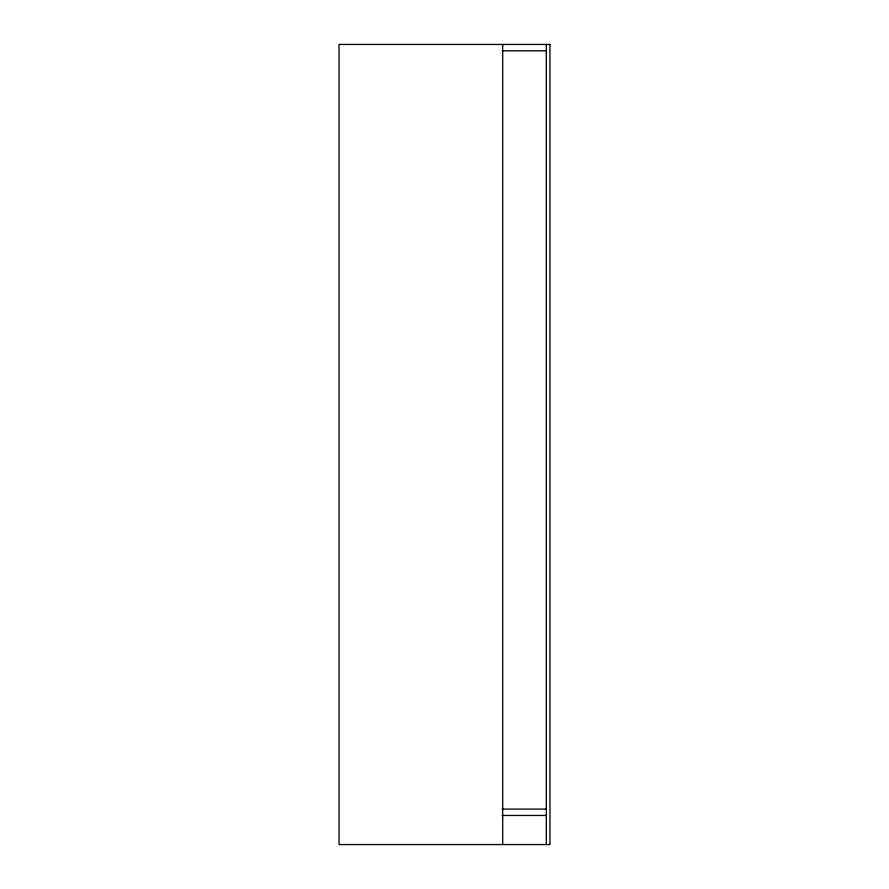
<?xml version="1.0" encoding="UTF-8"?>
<svg xmlns="http://www.w3.org/2000/svg" width="889" height="889" viewBox="0 0 889 889"><rect width="100%" height="100%" fill="white"/><g stroke="black" fill="none" stroke-linecap="round" stroke-linejoin="round"><path stroke-width="1.33" d="M502.107 50.817L546.335 50.817M502.107 809.09L546.335 809.09M502.107 815.457L546.335 815.457M546.335 44.45L546.335 844.55M502.685 44.45L502.685 844.55M549.969 44.45L339.031 44.45L339.031 844.55L549.969 844.55L549.969 44.45"/></g></svg>
